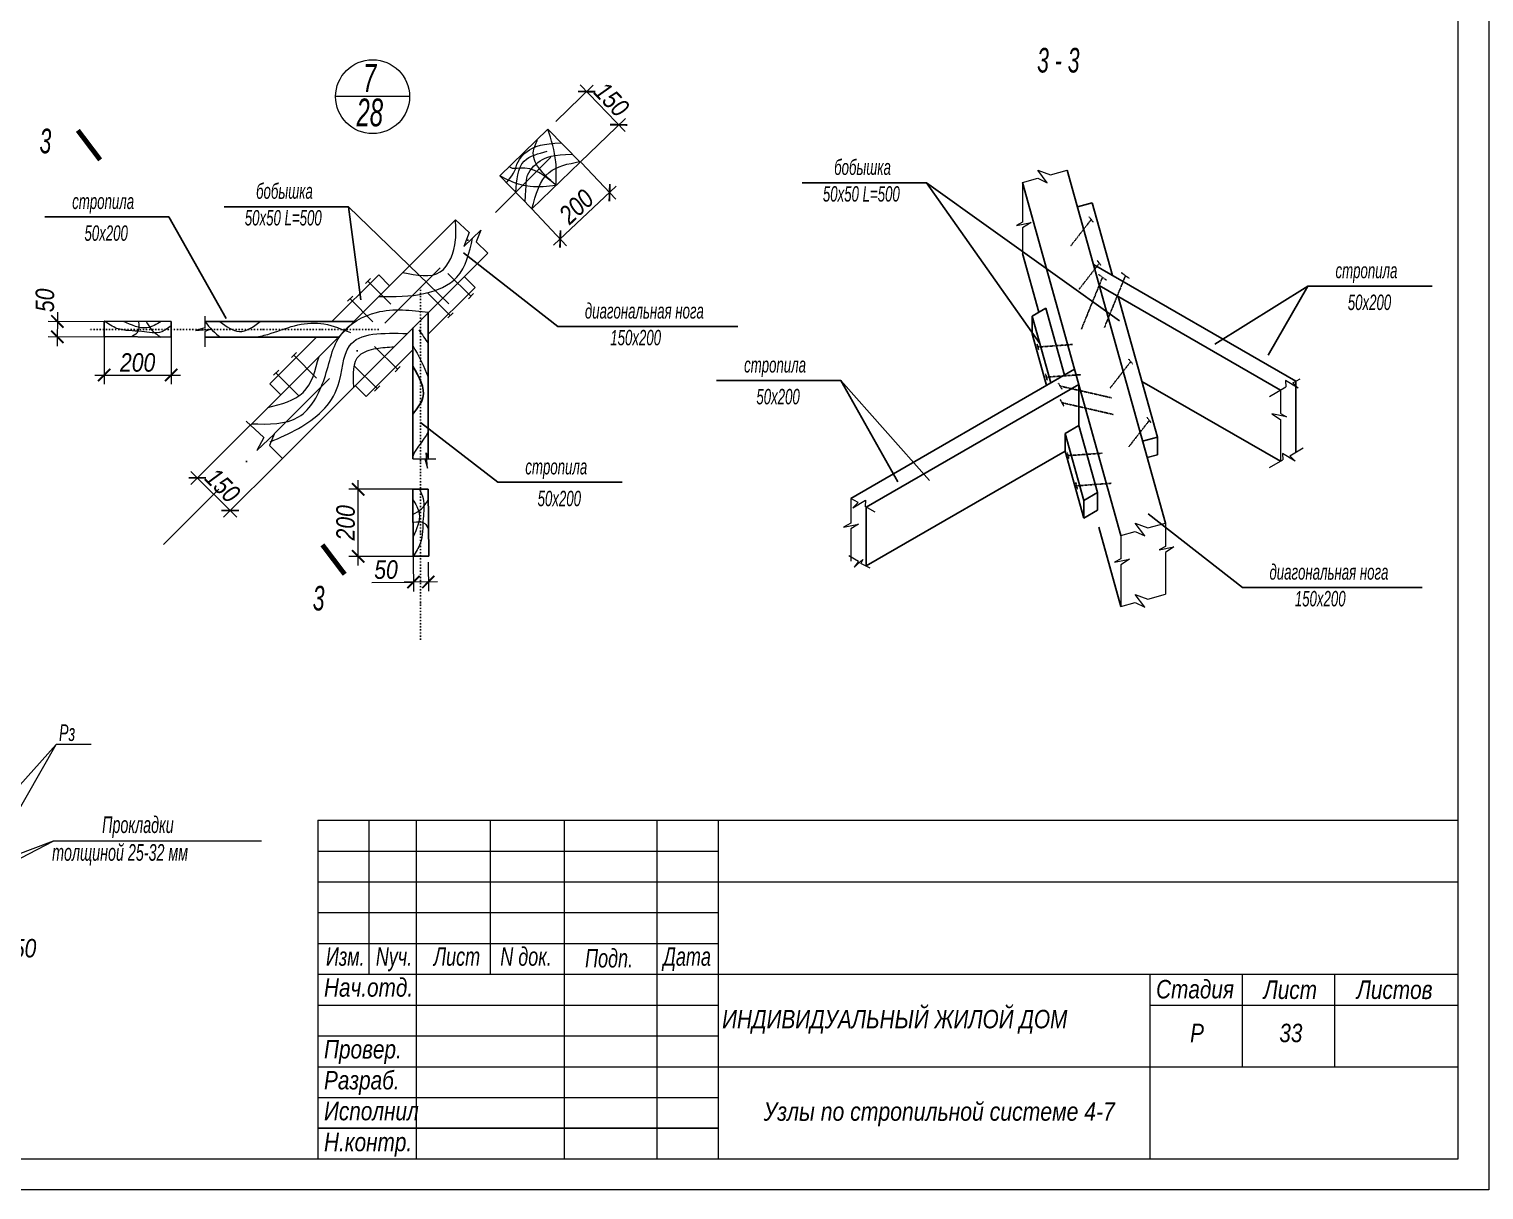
# Model space of a CAD drawing. Header units: millimetres. Extents: x 1582001 to 3303937, y 226471 to 491235.
# Drawn here: x 1642317 to 1665923, y 261555 to 280395 of the extents above; entities that cross this region are included whole.
import ezdxf
from ezdxf.enums import TextEntityAlignment as Align

# ---------------------------------------------------------------- set-up
doc = ezdxf.new("R2010")
doc.units = ezdxf.units.MM
for name, pattern in [('CONTI', [0]), ('DASHDOT', [25.4, 12.7, -6.35, 0, -6.35]), ('KL', [4, 2, -2]), ('PKEL', [5, 2, -1.5, 0, -1.5])]:
    doc.linetypes.add(name, pattern=pattern)
doc.layers.get('Defpoints').update_dxf_attribs({"color": 255, "lineweight": 30})
for name, color, linetype in [('A8-16', 6, 'Continuous'), ('Rasmer', 135, 'Continuous'), ('Spezifikazia', 250, 'Continuous'), ('Формуляр', 138, 'Continuous')]:
    doc.layers.add(name, color=color, linetype=linetype)
doc.layers.add('Текст', color=202, linetype='Continuous', lineweight=15)
doc.layers.add('Штриховка', color=252, linetype='Continuous', lineweight=15)
doc.styles.add('Arch-Dim', font='ARIALNI.TTF', dxfattribs={"width": 0.98, "height": 300})
doc.styles.add('STYLE1', font='ARIALNI.TTF', dxfattribs={"height": 300})
doc.dimstyles.new('20', dxfattribs={"dimscale": 100, "dimtxt": 2.5, "dimasz": 2, "dimexe": 1.5, "dimexo": 0, "dimgap": 0.5, "dimtad": 1, "dimdec": 0, "dimlfac": 0.2, "dimzin": 0, "dimdsep": 46, "dimtxsty": 'STYLE1', "dimblk": 'ARCHTICK', "dimcen": -0.5, "dimdle": 1.5, "dimadec": 0, "dimazin": 0, "dimtm": 1e-09, "dimtfac": 1, "dimtdec": 0, "dimtix": 1, "dimtmove": 2, "dimatfit": 3, "dimldrblk": 'OPEN30', "dimfxl": 0, "dimtolj": 1, "dimtzin": 0, "dimlwd": 13, "dimlwe": 13, "dimarcsym": 0})

# ---------------------------------------------------------------- blocks, each defined once
blk = doc.blocks.new('_ArchTick')
at = {"color": 0, "linetype": 'ByBlock', "const_width": 0.15}
blk.add_lwpolyline([(-0.5, -0.5), (0.5, 0.5)], dxfattribs=at)
blk = doc.blocks.new('*D1898')
at = {"layer": 'Defpoints', "color": 0, "lineweight": -3, "transparency": 16777216}
for p in [(1641609, 266295), (1641859, 266295), (1641859, 265553)]:
    blk.add_point(p, dxfattribs=at)
at = {"layer": 'Rasmer', "color": 0, "lineweight": 13, "transparency": 16777216}
for p, q in [((1641609, 266295), (1641609, 265403)), ((1641859, 266295), (1641859, 265403)), ((1641459, 265553), (1642009, 265553))]:
    blk.add_line(p, q, dxfattribs=at)
at = {"layer": 'Rasmer', "color": 0, "lineweight": 13, "transparency": 16777216, "xscale": 200, "yscale": 200, "zscale": 200, "rotation": 180}
blk.add_blockref('_ArchTick', (1641609, 265553), dxfattribs=at)
at = {"layer": 'Rasmer', "color": 0, "lineweight": 13, "transparency": 16777216, "xscale": 200, "yscale": 200, "zscale": 200}
blk.add_blockref('_ArchTick', (1641859, 265553), dxfattribs=at)
at = {"layer": 'Rasmer', "color": 0, "transparency": 16777216, "insert": (1642244, 265476), "char_height": 300, "attachment_point": 5, "style": 'STYLE1'}
blk.add_mtext('\\A1;50', dxfattribs=at)
blk = doc.blocks.new('_Open30')
at = {"color": 0, "linetype": 'ByBlock', "lineweight": -2}
for p, q in [((-1, 0.27), (0, 0)), ((0, 0), (-1, -0.27)), ((0, 0), (-1, 0))]:
    blk.add_line(p, q, dxfattribs=at)
blk = doc.blocks.new('*D1899')
at = {"layer": 'Defpoints', "color": 0, "lineweight": -3, "transparency": 16777216}
for p in [(1645897, 273959), (1646428, 273428), (1645580, 272581)]:
    blk.add_point(p, dxfattribs=at)
at = {"layer": 'Rasmer', "color": 0, "lineweight": 13, "transparency": 16777216}
for p, q in [((1645897, 273959), (1644943, 273005)), ((1646428, 273428), (1645474, 272475)), ((1644943, 273217), (1645686, 272475))]:
    blk.add_line(p, q, dxfattribs=at)
at = {"layer": 'Rasmer', "color": 0, "lineweight": 13, "transparency": 16777216, "xscale": 200, "yscale": 200, "zscale": 200}
for p, rotation in [((1645049, 273111), 135), ((1645580, 272581), 315)]:
    blk.add_blockref('_ArchTick', p, dxfattribs=dict(at, rotation=rotation))
at = {"layer": 'Rasmer', "color": 0, "transparency": 16777216, "insert": (1645458, 272989), "char_height": 300, "attachment_point": 5, "rotation": 315, "style": 'STYLE1'}
blk.add_mtext('\\A1;150', dxfattribs=at)
blk = doc.blocks.new('*D1900')
at = {"layer": 'Defpoints', "color": 0, "lineweight": -3, "transparency": 16777216}
for p in [(1647657, 272926), (1648544, 272926), (1648551, 271838)]:
    blk.add_point(p, dxfattribs=at)
at = {"layer": 'Rasmer', "color": 0, "lineweight": 13, "transparency": 16777216}
for p, q in [((1648544, 272926), (1647507, 272926)), ((1647657, 271688), (1647657, 273076)), ((1648551, 271838), (1647507, 271838))]:
    blk.add_line(p, q, dxfattribs=at)
at = {"layer": 'Rasmer', "color": 0, "lineweight": 13, "transparency": 16777216, "xscale": 200, "yscale": 200, "zscale": 200}
for p, rotation in [((1647657, 272926), 90), ((1647657, 271838), 270)]:
    blk.add_blockref('_ArchTick', p, dxfattribs=dict(at, rotation=rotation))
at = {"layer": 'Rasmer', "color": 0, "transparency": 16777216, "insert": (1647454, 272382), "char_height": 300, "attachment_point": 5, "rotation": 90, "style": 'STYLE1'}
blk.add_mtext('\\A1;200', dxfattribs=at)
blk = doc.blocks.new('*D1901')
at = {"layer": 'Defpoints', "color": 0, "lineweight": -3, "transparency": 16777216}
for p in [(1648551, 271838), (1648793, 271746), (1648554, 271420)]:
    blk.add_point(p, dxfattribs=at)
at = {"layer": 'Rasmer', "color": 0, "lineweight": 13, "transparency": 16777216}
for p, q in [((1648551, 271838), (1648554, 271270)), ((1648793, 271746), (1648796, 271272)), ((1647879, 271416), (1648554, 271420)), ((1648945, 271422), (1648404, 271419))]:
    blk.add_line(p, q, dxfattribs=at)
at = {"layer": 'Rasmer', "color": 0, "lineweight": 13, "transparency": 16777216, "xscale": 200, "yscale": 200, "zscale": 200}
for p, rotation in [((1648554, 271420), 180.3426252715853), ((1648795, 271422), 0.3426252715853106)]:
    blk.add_blockref('_ArchTick', p, dxfattribs=dict(at, rotation=rotation))
at = {"layer": 'Rasmer', "color": 0, "transparency": 16777216, "insert": (1648109, 271621), "char_height": 300, "attachment_point": 5, "rotation": 0.3426, "style": 'STYLE1'}
blk.add_mtext('\\A1;50', dxfattribs=at)
blk = doc.blocks.new('*D1902')
at = {"layer": 'Defpoints', "color": 0, "lineweight": -3, "transparency": 16777216}
for p in [(1643555, 275646), (1642776, 275400), (1643553, 275396)]:
    blk.add_point(p, dxfattribs=at)
at = {"layer": 'Rasmer', "color": 0, "lineweight": 13, "transparency": 16777216}
for p, q in [((1642778, 275800), (1642775, 275250)), ((1643555, 275646), (1642627, 275651)), ((1643553, 275396), (1642626, 275401))]:
    blk.add_line(p, q, dxfattribs=at)
at = {"layer": 'Rasmer', "color": 0, "lineweight": 13, "transparency": 16777216, "xscale": 200, "yscale": 200, "zscale": 200}
for p, rotation in [((1642777, 275650), 89.65737472506976), ((1642776, 275400), 269.6573747250698)]:
    blk.add_blockref('_ArchTick', p, dxfattribs=dict(at, rotation=rotation))
at = {"layer": 'Rasmer', "color": 0, "transparency": 16777216, "insert": (1642575, 275993), "char_height": 300, "attachment_point": 5, "rotation": 89.6574, "style": 'STYLE1'}
blk.add_mtext('\\A1;50', dxfattribs=at)
blk = doc.blocks.new('*D1903')
at = {"layer": 'Defpoints', "color": 0, "lineweight": -3, "transparency": 16777216}
for p in [(1643535, 275528), (1644622, 275522), (1644622, 274780)]:
    blk.add_point(p, dxfattribs=at)
at = {"layer": 'Rasmer', "color": 0, "lineweight": 13, "transparency": 16777216}
for p, q in [((1643535, 275528), (1643535, 274630)), ((1644622, 275522), (1644622, 274630)), ((1643385, 274780), (1644772, 274780))]:
    blk.add_line(p, q, dxfattribs=at)
at = {"layer": 'Rasmer', "color": 0, "lineweight": 13, "transparency": 16777216, "xscale": 200, "yscale": 200, "zscale": 200, "rotation": 180}
blk.add_blockref('_ArchTick', (1643535, 274780), dxfattribs=at)
at = {"layer": 'Rasmer', "color": 0, "lineweight": 13, "transparency": 16777216, "xscale": 200, "yscale": 200, "zscale": 200}
blk.add_blockref('_ArchTick', (1644622, 274780), dxfattribs=at)
at = {"layer": 'Rasmer', "color": 0, "transparency": 16777216, "insert": (1644079, 274983), "char_height": 300, "attachment_point": 5, "style": 'STYLE1'}
blk.add_mtext('\\A1;200', dxfattribs=at)
blk = doc.blocks.new('*D1904')
at = {"layer": 'Defpoints', "color": 0, "lineweight": -3, "transparency": 16777216}
for p in [(1651363, 279381), (1650865, 278898), (1651257, 278234)]:
    blk.add_point(p, dxfattribs=at)
at = {"layer": 'Rasmer', "color": 0, "lineweight": 13, "transparency": 16777216}
for p, q in [((1650865, 278898), (1651471, 279485)), ((1651989, 278734), (1651259, 279488)), ((1651257, 278234), (1651993, 278946))]:
    blk.add_line(p, q, dxfattribs=at)
at = {"layer": 'Rasmer', "color": 0, "lineweight": 13, "transparency": 16777216, "xscale": 200, "yscale": 200, "zscale": 200}
for p, rotation in [((1651363, 279381), 134.0971872958697), ((1651885, 278842), 314.0971872958697)]:
    blk.add_blockref('_ArchTick', p, dxfattribs=dict(at, rotation=rotation))
at = {"layer": 'Rasmer', "color": 0, "transparency": 16777216, "insert": (1651770, 279253), "char_height": 300, "attachment_point": 5, "rotation": 314.0972, "style": 'STYLE1'}
blk.add_mtext('\\A1;150', dxfattribs=at)
blk = doc.blocks.new('*D1905')
at = {"layer": 'Defpoints', "color": 0, "lineweight": -3, "transparency": 16777216}
for p in [(1651277, 278231), (1650476, 277477), (1650936, 276988)]:
    blk.add_point(p, dxfattribs=at)
at = {"layer": 'Rasmer', "color": 0, "lineweight": 13, "transparency": 16777216}
for p, q in [((1651277, 278231), (1651840, 277633)), ((1651846, 277845), (1650827, 276886)), ((1650476, 277477), (1651039, 276879))]:
    blk.add_line(p, q, dxfattribs=at)
at = {"layer": 'Rasmer', "color": 0, "lineweight": 13, "transparency": 16777216, "xscale": 200, "yscale": 200, "zscale": 200}
for p, rotation in [((1651737, 277742), 43.27556761053822), ((1650936, 276988), 223.2755676105382)]:
    blk.add_blockref('_ArchTick', p, dxfattribs=dict(at, rotation=rotation))
at = {"layer": 'Rasmer', "color": 0, "transparency": 16777216, "insert": (1651198, 277513), "char_height": 300, "attachment_point": 5, "rotation": 43.2756, "style": 'STYLE1'}
blk.add_mtext('\\A1;200', dxfattribs=at)

msp = doc.modelspace()

# ---------------------------------------------------------------- linework, layer by layer
at = {"color": 2}
for p, q in [((1650735.5, 278772.7), (1649954.4, 278015.8)), ((1651257.5, 278234), (1650735.5, 278772.7)), ((1651257.5, 278234), (1650476.3, 277477.1)), ((1659160.6, 278107.3), (1660754.6, 272378)), ((1650476.3, 277477.1), (1649954.4, 278015.8)), ((1658438, 277906.3), (1660032, 272176.9)), ((1659327.2, 277508.7), (1659568, 277575.7)), ((1659568, 277575.7), (1659895.8, 276397.7)), ((1649237.7, 277299.1), (1645897.4, 273958.8)), ((1649758.6, 276759.3), (1646427.7, 273428.5)), ((1658438, 276751.6), (1658702.4, 275801.4)), ((1662870.4, 274680.2), (1659586.6, 276576.1)), ((1647990.8, 276405.8), (1647231.9, 275646.9)), ((1648167.6, 276229), (1647990.8, 276405.8)), ((1649553.4, 276200.6), (1648794.5, 275441.7)), ((1649553.4, 276200.6), (1649376.6, 276377.4)), ((1662620.4, 274535.9), (1659682.3, 276232.2)), ((1659991.4, 276053.7), (1660625.5, 273774.7)), ((1648794.5, 273421.2), (1648794.5, 275795.2)), ((1658593.7, 275738.6), (1658817.3, 275867.7)), ((1658896, 274651.9), (1658593.7, 275738.6)), ((1658593.7, 275738.6), (1658593.7, 275450)), ((1659119.6, 274781), (1658817.3, 275867.7)), ((1643536.9, 275653.4), (1643535.4, 275403.4)), ((1644623.1, 275646.9), (1643536.9, 275653.4)), ((1644623.1, 275646.9), (1644621.6, 275396.9)), ((1647585.5, 275646.9), (1645169.7, 275646.9)), ((1648544.5, 273421.2), (1648544.5, 275545.2)), ((1644621.6, 275396.9), (1643535.4, 275403.4)), ((1647335.5, 275396.9), (1645169.7, 275396.9)), ((1646981.9, 275396.9), (1646223.1, 274638)), ((1658826.8, 274611.9), (1658593.7, 275450)), ((1648544.5, 275191.7), (1647785.6, 274432.8)), ((1655652.1, 272779), (1659281.6, 274874.4)), ((1646399.8, 274461.2), (1646223.1, 274638)), ((1647785.6, 274432.8), (1647608.8, 274609.6)), ((1655902.1, 272634.6), (1659351, 274625.9)), ((1659351, 274625.9), (1659351, 273961.8)), ((1662620.4, 273381.2), (1660374.2, 274678.1)), ((1659127.4, 273832.7), (1659351, 273961.8)), ((1659127.4, 273832.7), (1659429.7, 272745.9)), ((1659127.4, 273832.7), (1659127.4, 273544)), ((1659351, 273961.8), (1659653.3, 272875)), ((1660384.6, 273707.7), (1660625.5, 273774.7)), ((1660625.5, 273774.7), (1660625.5, 273486.1)), ((1655902.1, 271682.8), (1659127.4, 273544.9)), ((1659127.4, 273544), (1659429.7, 272457.3)), ((1660459.2, 273439.8), (1660625.5, 273486.1)), ((1648794.5, 272927.1), (1648544.5, 272925.6)), ((1648544.5, 272925.6), (1648551, 271839.4)), ((1648794.5, 272927.1), (1648801, 271840.9)), ((1648794.5, 272927.1), (1648801, 271840.9)), ((1659429.7, 272745.9), (1659653.3, 272875)), ((1659429.7, 272745.9), (1659429.7, 272457.3)), ((1659653.3, 272875), (1659653.3, 272586.4)), ((1659429.7, 272457.3), (1659653.3, 272586.4)), ((1659673.9, 272309.6), (1660032, 271022.2)), ((1648801, 271840.9), (1648551, 271839.4))]:
    msp.add_line(p, q, dxfattribs=at)
at = {"linetype": 'DASHDOT', "ltscale": 100}
msp.add_line((1650784.6, 278315.7), (1644170.6, 271701.7), dxfattribs=at)
at = {"lineweight": 13}
for p, q in [((1658683.8, 278107.2), (1658889.4, 278031.9)), ((1658838.8, 277902.2), (1658683.8, 278107.2)), ((1658889.4, 278031.9), (1659160.6, 278107.3)), ((1658438, 277906.3), (1658684.4, 277974.9)), ((1658438, 277906.3), (1658438, 277263.3)), ((1658684.4, 277974.9), (1658838.8, 277902.2)), ((1658438, 277263.3), (1658337.1, 277209.2)), ((1658337.1, 277209.2), (1658578, 277256.5)), ((1658578, 277256.5), (1658438, 277167.3)), ((1658438, 277167.3), (1658438, 276751.6)), ((1662442, 274432.9), (1662710.7, 274588)), ((1662703.4, 274690.2), (1662710.7, 274588)), ((1662908.7, 274567.9), (1662703.4, 274690.2)), ((1662824.6, 274653.8), (1662942, 274721.5)), ((1662824.6, 274653.8), (1662908.7, 274567.9)), ((1662620.4, 274535.9), (1662620.4, 274155.6)), ((1662480.5, 274148.8), (1662620.4, 274059.6)), ((1662721.3, 274101.4), (1662480.5, 274148.8)), ((1662620.4, 274155.6), (1662721.3, 274101.4)), ((1662620.4, 274059.6), (1662620.4, 273381.2)), ((1662774.6, 273470.2), (1662993.4, 273596.5)), ((1662442, 273278.2), (1662660.7, 273404.5)), ((1662858.7, 273384.3), (1662653.4, 273506.7)), ((1662653.4, 273506.7), (1662660.7, 273404.5)), ((1662774.6, 273470.2), (1662858.7, 273384.3)), ((1655769.4, 272711.2), (1655652.1, 272779)), ((1655652.1, 272779), (1655652.1, 272376.6)), ((1655685.3, 272625.3), (1655890.6, 272747.6)), ((1655769.4, 272711.2), (1655685.3, 272625.3)), ((1655890.6, 272747.6), (1655883.3, 272645.4)), ((1656043.9, 272552.7), (1655883.3, 272645.4)), ((1655652.1, 272376.6), (1655534.8, 272313.7)), ((1655534.8, 272313.7), (1655775.7, 272361.1)), ((1655775.7, 272361.1), (1655652.1, 272282.3)), ((1655652.1, 272282.3), (1655652.1, 271761)), ((1660032, 272176.9), (1660266.6, 272242.2)), ((1660032, 272176.9), (1660032, 271796.6)), ((1660421.1, 272169.5), (1660266, 272374.6)), ((1660266, 272374.6), (1660471.6, 272299.3)), ((1660266.6, 272242.2), (1660421.1, 272169.5)), ((1660471.6, 272299.3), (1660754.6, 272378)), ((1660754.6, 272378), (1660754.6, 271997.6)), ((1660754.6, 271997.6), (1660653.7, 271943.5)), ((1660653.7, 271943.5), (1660894.5, 271990.8)), ((1660894.5, 271990.8), (1660754.6, 271901.7)), ((1655774.5, 271756.5), (1655620.8, 271845.2)), ((1655704.1, 271662.6), (1655847.4, 271785)), ((1655774.5, 271756.5), (1655704.1, 271662.6)), ((1655847.4, 271785), (1655813.7, 271721.1)), ((1655963.5, 271647.3), (1655813.7, 271721.1)), ((1660032, 271796.6), (1659931.1, 271742.5)), ((1659931.1, 271742.5), (1660172, 271789.8)), ((1660172, 271789.8), (1660032, 271700.6)), ((1660754.6, 271901.7), (1660754.6, 271223.3)), ((1660032, 271700.6), (1660032, 271022.2)), ((1660032, 271022.2), (1660266.6, 271087.5)), ((1660266, 271219.9), (1660471.6, 271144.5)), ((1660421.1, 271014.8), (1660266, 271219.9)), ((1660266.6, 271087.5), (1660421.1, 271014.8)), ((1660471.6, 271144.5), (1660754.6, 271223.3))]:
    msp.add_line(p, q, dxfattribs=at)
at = {"color": 3, "linetype": 'KL'}
for p, q in [((1659553.1, 277305.9), (1659219, 276876.5)), ((1659517.3, 277349.6), (1659580.9, 277266.1)), ((1659684.2, 276596.3), (1659350.1, 276166.9)), ((1659648.4, 276640.1), (1659712, 276556.6)), ((1660044.2, 276439.3), (1660171.7, 276346.6)), ((1659734.5, 276366.3), (1659392.5, 275526.1)), ((1659670.7, 276412.7), (1659798.3, 276320)), ((1660108, 276392.9), (1659766, 275552.8)), ((1658673.1, 275287), (1658699, 275183.3)), ((1658686.1, 275235.2), (1659247.1, 275275.9)), ((1660157.9, 275043.3), (1660221.5, 274959.8)), ((1658812.1, 274797.9), (1658838, 274694.2)), ((1658825, 274746.1), (1659386.1, 274786.8)), ((1660193.7, 274999.6), (1659859.6, 274570.2)), ((1659018.3, 274653.6), (1659076.2, 274549.3)), ((1659047.2, 274601.5), (1659881.9, 274410.3)), ((1659047.9, 274383.6), (1659105.9, 274279.3)), ((1659076.9, 274331.4), (1659911.6, 274140.2)), ((1660459.3, 274088.9), (1660523, 274005.4)), ((1660495.1, 274045.2), (1660161.1, 273615.8)), ((1659161.8, 273523.7), (1659187.7, 273420)), ((1659174.8, 273471.9), (1659735.8, 273512.6)), ((1659300.8, 273034.6), (1659326.7, 272931)), ((1659313.7, 272982.8), (1659874.8, 273023.5))]:
    msp.add_line(p, q, dxfattribs=at)
at = {"color": 3}
for p, q in [((1649484.5, 276058.5), (1649112.7, 276430.3)), ((1647774.3, 276265.6), (1647857.5, 276348.8)), ((1647812.8, 276304.1), (1648184.5, 275932.4)), ((1647486.1, 275977.4), (1647569.3, 276060.6)), ((1647524.6, 276015.9), (1647896.3, 275644.2)), ((1649151.2, 275745), (1648779.4, 276116.7)), ((1649446, 276020), (1649529.2, 276103.3)), ((1649112.7, 275706.5), (1649195.9, 275789.7)), ((1648296.1, 274873.3), (1647924.3, 275245.1)), ((1646573.3, 275064.7), (1646656.5, 275147.9)), ((1646611.8, 275103.1), (1646983.6, 274731.4)), ((1646285.1, 274776.5), (1646368.3, 274859.7)), ((1646323.6, 274814.9), (1646695.3, 274443.2)), ((1647962.8, 274559.8), (1647591, 274931.6)), ((1648257.6, 274834.9), (1648340.8, 274918.1)), ((1647924.3, 274521.3), (1648007.5, 274604.5))]:
    msp.add_line(p, q, dxfattribs=at)
at = {"linetype": 'PKEL', "ltscale": 10}
for p, q in [((1648669.5, 270483.8), (1648669.5, 276200.6)), ((1647990.8, 275521.9), (1643286.2, 275521.9))]:
    msp.add_line(p, q, dxfattribs=at)
for p, q in [((1662870.4, 274680.2), (1662870.4, 273525.5)), ((1655902.1, 272634.6), (1655902.1, 271677.6))]:
    msp.add_line(p, q)
msp.add_spline([(1648544.5, 274923), (1648707.2, 274413.8), (1648544.5, 274148.2)], degree=3)
at = {"layer": 'A8-16'}
for p, q in [((1654862.7, 277900.7), (1656878, 277900.7)), ((1656878, 277900.7), (1660011.1, 275657.8)), ((1656878, 277900.7), (1658717.7, 275292.8)), ((1645482.9, 277513), (1647498.2, 277513)), ((1647498.2, 277513), (1647699.8, 276000.1)), ((1647498.2, 277513), (1649127.4, 275935.3)), ((1642570.3, 277346.8), (1644585.7, 277346.8)), ((1645513.4, 275700.4), (1644585.7, 277346.8)), ((1649368.2, 276762.9), (1650897.9, 275568.5)), ((1661557.2, 275279.9), (1663069, 276223.7)), ((1662424.1, 275101.5), (1663069, 276223.7)), ((1663069, 276223.7), (1665084.4, 276223.7)), ((1650897.9, 275568.5), (1653815.9, 275568.5)), ((1653472.7, 274693.2), (1655488.1, 274693.2)), ((1656415.8, 273046.8), (1655488.1, 274693.2)), ((1656926.8, 273068.1), (1655488.1, 274693.2)), ((1648669.5, 274008.4), (1649923, 273039.6)), ((1649923, 273039.6), (1651938.4, 273039.6)), ((1660476.1, 272525.7), (1662005.8, 271331.3)), ((1662005.8, 271331.3), (1664923.8, 271331.3))]:
    msp.add_line(p, q, dxfattribs=at)
at = {"layer": 'A8-16', "const_width": 80}
for points in [[(1643108.5, 278751.7), (1643470.6, 278273.2)], [(1647076.6, 272024.8), (1647438.7, 271546.4)]]:
    msp.add_lwpolyline(points, dxfattribs=at)
at = {"layer": 'A8-16'}
for points in [[(1643197.3, 278568.1, 0, 100, 0), (1642958.1, 278387, 0, 0, 0), (1642718.9, 278206, 0, 0, 0)], [(1647286.1, 271681.7, 0, 100, 0), (1647046.9, 271500.7, 0, 0, 0), (1646807.6, 271319.6, 0, 0, 0)]]:
    msp.add_lwpolyline(points, format="xyseb", dxfattribs=at)
at = {"layer": 'Spezifikazia', "lineweight": 18, "ltscale": 500}
for p, q in [((1647000.8, 267555.1), (1665500.8, 267555.1)), ((1647000.8, 267555.1), (1647000.8, 262055.1)), ((1647832.6, 267555.1), (1647832.6, 265055.1)), ((1648600.8, 267555.1), (1648600.8, 262055.1)), ((1649800.8, 267555.1), (1649800.8, 265055.1)), ((1651000.8, 267555.1), (1651000.8, 262055.1)), ((1652500.8, 267555.1), (1652500.8, 262055.1)), ((1653500.8, 267555.1), (1653500.8, 262055.1)), ((1647000.8, 267055.1), (1653500.8, 267055.1)), ((1647000.8, 266555.1), (1665500.8, 266555.1)), ((1647000.8, 266055.1), (1653500.8, 266055.1)), ((1647000.8, 265555.1), (1653500.8, 265555.1)), ((1647000.8, 265055.1), (1665500.8, 265055.1)), ((1660500.8, 265055.1), (1660500.8, 262055.1)), ((1662000.8, 265055.1), (1662000.8, 263555.1)), ((1663500.8, 265055.1), (1663500.8, 263555.1)), ((1647000.8, 264555.1), (1653500.8, 264555.1)), ((1660500.8, 264555.1), (1665500.8, 264555.1)), ((1647000.8, 264055.1), (1653500.8, 264055.1)), ((1647000.8, 263555.1), (1653500.8, 263555.1)), ((1653500.8, 263555.1), (1665500.8, 263555.1)), ((1647000.8, 263055.1), (1653500.8, 263055.1))]:
    msp.add_line(p, q, dxfattribs=at)
for points in [[(1624000.8, 291255.1), (1666000.8, 291255.1), (1666000.8, 261555.1), (1624000.8, 261555.1)], [(1626000.8, 262055.1), (1626000.8, 290745), (1665500.8, 290745), (1665500.8, 262055.1)]]:
    msp.add_lwpolyline(points, close=True, dxfattribs=at)
at = {"layer": 'Текст', "linetype": 'CONTI', "ltscale": 20}
msp.add_line((1648490.9, 279298.7), (1647290.9, 279298.7), dxfattribs=at)
at = {"layer": 'Текст'}
for p, q in [((1642757.1, 268784.1), (1640963.6, 266784.4)), ((1641731.6, 266988.4), (1642757.1, 268784.1)), ((1643322.8, 268784.1), (1642757.1, 268784.1))]:
    msp.add_line(p, q, dxfattribs=at)
at = {"layer": 'Текст', "ltscale": 100}
for p, q in [((1641154.5, 266404.5), (1642708.2, 267216.6)), ((1642708.2, 267216.6), (1641522.2, 266766.2)), ((1646088.3, 267216.6), (1642708.2, 267216.6))]:
    msp.add_line(p, q, dxfattribs=at)
at = {"layer": 'Текст', "linetype": 'CONTI', "ltscale": 20}
msp.add_circle((1647890.9, 279298.7), 600, dxfattribs=at)
at = {"layer": 'Формуляр'}
msp.add_line((1647000.8, 262555.1), (1653500.8, 262555.1), dxfattribs=at)
at = {"layer": 'Штриховка'}
for p, q in [((1649237.7, 277299.1), (1649460.3, 277093.1)), ((1649369.4, 276865.4), (1649646.7, 277129.8)), ((1649460.3, 277093.1), (1649369.4, 276865.4)), ((1649646.7, 277129.8), (1649572.8, 276944.7)), ((1649572.8, 276944.7), (1649758.6, 276759.3)), ((1645169.7, 275738.7), (1645169.7, 275545.9)), ((1645169.7, 275545.9), (1645017.8, 275503.3)), ((1645017.8, 275503.3), (1645266.4, 275524.6)), ((1645266.4, 275524.6), (1645169.7, 275488.7)), ((1645169.7, 275488.7), (1645169.7, 275238.7)), ((1645841.8, 274030.2), (1646126.4, 273766.8)), ((1646014.5, 273558.5), (1646291.8, 273822.9)), ((1646126.4, 273766.8), (1646014.5, 273558.5)), ((1646291.8, 273822.9), (1646217.9, 273637.8)), ((1646217.9, 273637.8), (1646427.7, 273428.5)), ((1648544.5, 273421.2), (1648737.3, 273421.2)), ((1648669.5, 273420.4), (1648919.5, 273420.4)), ((1648737.3, 273421.2), (1648779.9, 273269.3)), ((1648779.9, 273269.3), (1648758.6, 273517.9)), ((1648758.6, 273517.9), (1648794.5, 273421.2))]:
    msp.add_line(p, q, dxfattribs=at)
for points in [[(1650853.9, 277871.5), (1650502.5, 278421.1), (1650566.1, 278590.7)], [(1650866.9, 277855.6), (1650863.7, 278238.6), (1650735.5, 278772.7)], [(1650215.4, 277746.5), (1650351.8, 278253.3), (1650722.8, 278412.2)], [(1650853.9, 277871.5), (1650278, 278137.9), (1650129.2, 278150.2), (1650111.7, 278168.2)], [(1650476.3, 277477.1), (1650757, 278070.2), (1651246.9, 278244.9)], [(1650866.9, 277855.6), (1650450.1, 277838.9), (1650301.5, 277866.2), (1649954.4, 278015.8)], [(1648383.2, 276444.6), (1648988, 276453.1), (1649236.1, 276972.6), (1649235.1, 277296.5)], [(1647994.7, 276056.1), (1648744.5, 276106.8), (1649259.5, 276368.9), (1649513.6, 277002.9)], [(1645927.4, 273988.9), (1646689.7, 274099.8), (1647109.1, 274725.2), (1647384.8, 275446.3), (1647954.8, 275797.5), (1648799, 275799.7)], [(1644622.7, 275582.5), (1644471.3, 275482.4), (1644145.6, 275485.6), (1643742.9, 275538.4), (1643536.9, 275653.4)], [(1644461.9, 275647.9), (1644229.3, 275548.2), (1643851.8, 275651.5)], [(1644091.8, 275650.1), (1644067.4, 275461.6), (1643968.2, 275400.8)], [(1644219.4, 275649.3), (1644304.6, 275512.8), (1644453.1, 275397.9)], [(1645413.9, 275646.9), (1645729.9, 275487.2), (1646067.5, 275646.9)], [(1646230.3, 273698), (1646689.7, 273914.2), (1647329.1, 274601.5), (1647514.8, 275254.5), (1648453.8, 275454.5)], [(1646192.1, 274253.5), (1646765.3, 274498.4), (1647021.5, 275082.9)], [(1647585.9, 274586.6), (1647681.4, 275104.1), (1647948.2, 275211.8), (1648236.4, 275237.2)], [(1648649.7, 272926.2), (1648710.8, 272775.7), (1648711.5, 272450), (1648663.5, 272046.7), (1648551, 271839.4)], [(1648545.5, 272764.3), (1648647.9, 272532.9), (1648549.1, 272154.2)], [(1648546.9, 272521.9), (1648682.4, 272608.7), (1648795.5, 272758.6)], [(1648547.7, 272394.3), (1648736.4, 272372.1), (1648798.4, 272273.6)]]:
    msp.add_spline(points, degree=3, dxfattribs=at)
for points, knots in [([(1650064.7, 277902), (1650210.4, 278085.4), (1650215.5, 278238.9), (1650425.3, 278465.6), (1650646.3, 278533.7), (1650952.9, 278548.3)], [112.5508704, 112.5508704, 112.5508704, 112.5508704, 231.6502913, 578.4335143, 925.2384674, 925.2384674, 925.2384674, 925.2384674]), ([(1650366.5, 277590.5), (1650384.4, 277905.9), (1650389.4, 278059.3), (1650599.2, 278286.1), (1650820.2, 278354.2), (1651131.1, 278364.4)], [112.5508704, 112.5508704, 112.5508704, 112.5508704, 231.6502913, 578.4335143, 925.2384674, 925.2384674, 925.2384674, 925.2384674]), ([(1646013.8, 275396.9), (1646093.4, 275414.1), (1646313.5, 275471.6), (1646661.7, 275617.9), (1647118.1, 275639.5), (1647390.6, 275526.6), (1647531.2, 275468.4)], [947.5182901, 947.5182901, 947.5182901, 947.5182901, 1190.9628586, 1642.9990361, 2067.0187286, 2518.9773506, 2518.9773506, 2518.9773506, 2518.9773506]), ([(1648794.5, 273861), (1648705.3, 273699), (1648544.2, 273526.4), (1648544.2, 273452.7), (1648544.5, 273449.9)], [1471.9496672, 1471.9496672, 1471.9496672, 1471.9496672, 1945.4221574, 1965.4185344, 1965.4185344, 1965.4185344, 1965.4185344])]:
    msp.add_open_spline(points, degree=3, knots=knots, dxfattribs=at)
for points in [[(1645169.7, 275646.9), (1645249.1, 275548.9), (1645328.6, 275451), (1645427.8, 275396.9)], [(1648639.2, 275515.7), (1648692.4, 275440.8), (1648745.7, 275365.8), (1648794.5, 275288.6)], [(1646771.1, 275396.9), (1646778.4, 275397), (1646785.7, 275397), (1646792.9, 275396.9)], [(1648544.5, 275261.1), (1648635.8, 275091.5), (1648727.2, 274922), (1648794.5, 274747.9)]]:
    msp.add_open_spline(points, degree=3, dxfattribs=at)

# ---------------------------------------------------------------- texts
at = {"layer": 'A8-16', "width": 0.75}
for s, style, p in [('бобышка', 'Arch-Dim', (1655841.1, 278029.3)), ('бобышка', 'STYLE1', (1646461.3, 277641.6)), ('50х50 L=500', 'Arch-Dim', (1655821.4, 277595.7)), ('стропила ', 'STYLE1', (1643548.8, 277475.4)), ('50х50 L=500', 'STYLE1', (1646441.6, 277208)), ('50х200 ', 'STYLE1', (1643598, 276959.1)), ('стропила ', 'Arch-Dim', (1664047.4, 276352.3)), ('диагональная нога', 'STYLE1', (1652301.1, 275697.1)), ('50х200 ', 'Arch-Dim', (1664096.7, 275836)), ('150х200', 'STYLE1', (1652159.7, 275263.5)), ('стропила ', 'Arch-Dim', (1654451.2, 274821.7)), ('50х200 ', 'Arch-Dim', (1654500.4, 274305.5)), ('стропила ', 'STYLE1', (1650901.5, 273168.1)), ('50х200 ', 'STYLE1', (1650950.7, 272651.9)), ('диагональная нога', 'Arch-Dim', (1663409, 271459.9)), ('150х200', 'Arch-Dim', (1663267.6, 271026.3))]:
    msp.add_text(s, height=250, dxfattribs=dict(at, style=style)).set_placement(p, align=Align.CENTER)
at = {"layer": 'Spezifikazia', "lineweight": 18, "ltscale": 500, "style": 'STYLE1'}
for s, width, p in [('Изм.', 0.85, (1647134.9, 265193.2)), ('Nуч.', 0.85, (1647944.4, 265193.2)), ('Лист', 0.85, (1648883.9, 265193.2)), ('N док.', 0.85, (1649963.2, 265193.2)), ('Подп.', 0.85, (1651339.3, 265166.2)), ('Дата', 0.85, (1652607.4, 265193.2)), ('Нач.отд.', 0.98, (1647103, 264691.5)), ('Стадия', 0.98, (1660604.3, 264663.3)), ('Лист', 0.98, (1662348, 264654.3)), ('Листов', 0.98, (1663859, 264654.3)), ('ИНДИВИДУАЛЬНЫЙ ЖИЛОЙ ДОМ', 0.98, (1653562.7, 264177.6)), ('Р', 0.98, (1661156.8, 263952.3)), ('33', 0.98, (1662603.5, 263952.3)), ('Провер.', 0.98, (1647103, 263688.2)), ('Разраб.', 0.98, (1647103, 263186.5)), ('Исполнил', 0.98, (1647103, 262684.9)), ('Н.контр.', 0.98, (1647103, 262183.2))]:
    msp.add_text(s, height=300, dxfattribs=dict(at, width=width)).set_placement(p)
at = {"layer": 'Spezifikazia', "lineweight": 18, "ltscale": 500, "insert": (1657086.3, 262977.8), "char_height": 300, "width": 12867.82, "attachment_point": 2, "style": 'STYLE1'}
msp.add_mtext('Узлы по стропильной системе 4-7', dxfattribs=at)
at = {"layer": 'Текст', "ltscale": 2, "style": 'STYLE1', "width": 0.75}
for s, p in [('3 - 3', (1658673.7, 279689.9)), ('3', (1642486.8, 278379.3)), ('3', (1646919.8, 270958.7))]:
    msp.add_text(s, height=400, dxfattribs=at).set_placement(p)
at = {"layer": 'Текст', "ltscale": 100, "style": 'STYLE1', "width": 0.75}
for s, p in [('7', (1647736.3, 279376.8)), ('28', (1647630.9, 278818.1))]:
    msp.add_text(s, height=450, dxfattribs=at).set_placement(p)
at = {"layer": 'Текст', "style": 'STYLE1', "width": 0.75}
for s, p in [('Рз', (1642803, 268841.8)), ('Прокладки', (1643502.6, 267347.8)), ('толщиной 25-32 мм', (1642690.9, 266897.8))]:
    msp.add_text(s, height=270, dxfattribs=at).set_placement(p)

# ---------------------------------------------------------------- dimensions: what is measured, and where the dimension line sits
at = {"layer": 'Rasmer'}
for base, p1, p2, angle, picture, middle in [((1651363, 279380.7), (1651257.5, 278234), (1650864.6, 278897.7), 314.09719, '*D1904', (1651624, 279111.4)), ((1642775.7, 275400.5), (1643554.5, 275645.8), (1643553, 275395.8), 89.65737, '*D1902', (1642778.1, 275991.3))]:
    dim = msp.add_linear_dim(base=base, p1=p1, p2=p2, angle=angle, dimstyle='20', override={"dimlfac": 0.2, "dimtxsty": 'STYLE1', "dimblk1": 'ArchTick', "dimblk2": 'ArchTick', "dimsah": 1, "dimtmove": 1, "dimtolj": 1}, dxfattribs=at)
    dim.commit()
    dim.dimension.update_dxf_attribs({"geometry": picture, "text_midpoint": middle, "dimtype": 160})
dim = msp.add_aligned_dim(p1=(1651277.1, 278231.1), p2=(1650476.3, 277477.1), distance=671.2, text='200', dimstyle='20', override={"dimlfac": 0.2, "dimtxsty": 'STYLE1', "dimblk1": 'ArchTick', "dimblk2": 'ArchTick', "dimsah": 1, "dimtmove": 1, "dimtolj": 1}, dxfattribs=at)
dim.commit()
dim.dimension.update_dxf_attribs({"geometry": '*D1905', "text_midpoint": (1651197.5, 277513.4)})
dim = msp.add_linear_dim(base=(1644622.4, 274780), p1=(1643534.7, 275528.4), p2=(1644622.4, 275521.9), text='200', dimstyle='20', override={"dimlfac": 0.2, "dimtxsty": 'STYLE1', "dimblk1": 'ArchTick', "dimblk2": 'ArchTick', "dimsah": 1, "dimtmove": 1, "dimtolj": 1}, dxfattribs=at)
dim.commit()
dim.dimension.update_dxf_attribs({"geometry": '*D1903', "text_midpoint": (1644078.5, 274983.2)})
dim = msp.add_aligned_dim(p1=(1645897.4, 273958.8), p2=(1646427.7, 273428.5), distance=-1199.1, dimstyle='20', override={"dimlfac": 0.2, "dimtxsty": 'STYLE1', "dimblk1": 'ArchTick', "dimblk2": 'ArchTick', "dimsah": 1, "dimtmove": 1, "dimtolj": 1}, dxfattribs=at)
dim.commit()
dim.dimension.update_dxf_attribs({"geometry": '*D1899', "text_midpoint": (1645458.3, 272989.4)})
dim = msp.add_linear_dim(base=(1647657.1, 272925.6), p1=(1648551, 271837.9), p2=(1648544.5, 272925.6), angle=90, text='200', dimstyle='20', override={"dimlfac": 0.2, "dimtxsty": 'STYLE1', "dimblk1": 'ArchTick', "dimblk2": 'ArchTick', "dimsah": 1, "dimtmove": 1, "dimtolj": 1}, dxfattribs=at)
dim.commit()
dim.dimension.update_dxf_attribs({"geometry": '*D1900', "text_midpoint": (1647453.9, 272381.7)})
dim = msp.add_linear_dim(base=(1648553.5, 271420.1), p1=(1648793.4, 271746), p2=(1648551, 271837.9), angle=0.34263, text='50', dimstyle='20', override={"dimlfac": 0.2, "dimtxsty": 'STYLE1', "dimblk1": 'ArchTick', "dimblk2": 'ArchTick', "dimsah": 1, "dimtmove": 1, "dimtolj": 1}, dxfattribs=at)
dim.commit()
dim.dimension.update_dxf_attribs({"geometry": '*D1901', "text_midpoint": (1648111.4, 271199.4), "dimtype": 160})
dim = msp.add_linear_dim(base=(1641859.1, 265553.4), p1=(1641609.1, 266295.5), p2=(1641859.1, 266295.5), dimstyle='20', override={"dimlfac": 0.2, "dimtxsty": 'STYLE1', "dimblk1": 'ArchTick', "dimblk2": 'ArchTick', "dimsah": 1, "dimtolj": 1}, dxfattribs=at)
dim.commit()
dim.dimension.update_dxf_attribs({"geometry": '*D1898', "text_midpoint": (1642243.9, 265475.5), "dimtype": 160})

doc.saveas('drawing.dxf')
